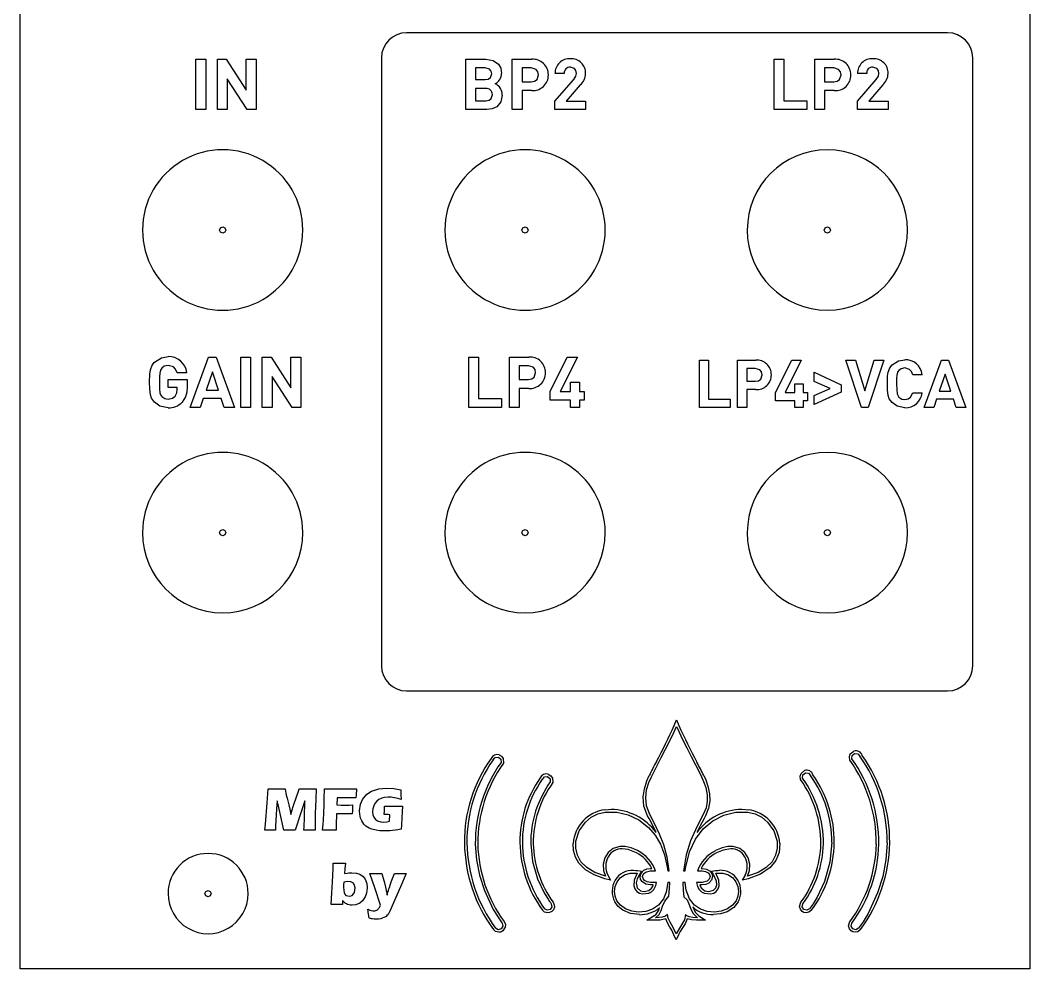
# Model space of a CAD drawing. Header units: inches. Extents: x 85 to 125, y -208 to -80.
# Drawn here: x 84.81 to 125.11, y -208.33 to -170.49 of the extents above; entities that cross this region are included whole.
import ezdxf

# ---------------------------------------------------------------- set-up
doc = ezdxf.new("R2010")
doc.units = ezdxf.units.IN
doc.header["$MEASUREMENT"] = 0

msp = doc.modelspace()

# ---------------------------------------------------------------- linework, layer by layer
at = {"color": 7, "linetype": 'Continuous'}
for p, q in [((84.806, -208.329), (84.806, -79.826)), ((125.107, -79.826), (125.107, -208.329)), ((121.828, -170.989), (100.224, -170.989)), ((91.821, -174.054), (91.821, -172.045)), ((91.821, -172.045), (92.213, -172.045)), ((92.213, -172.045), (92.213, -174.054)), ((92.682, -174.054), (92.682, -172.045)), ((92.682, -172.045), (93.032, -172.045)), ((93.032, -172.045), (93.828, -173.276)), ((93.828, -173.276), (93.828, -172.045)), ((93.828, -172.045), (94.22, -172.045)), ((94.22, -172.045), (94.22, -174.054)), ((99.224, -171.99), (99.224, -196.242)), ((102.591, -174.054), (102.591, -172.045)), ((102.591, -172.045), (103.398, -172.045)), ((104.449, -174.054), (104.449, -172.045)), ((104.449, -172.045), (105.228, -172.045)), ((114.901, -172.045), (115.294, -172.045)), ((114.901, -174.054), (114.901, -172.045)), ((115.294, -172.045), (115.294, -173.705)), ((116.524, -172.045), (117.303, -172.045)), ((116.524, -174.054), (116.524, -172.045)), ((122.828, -196.242), (122.828, -171.99)), ((103.367, -172.395), (102.984, -172.395)), ((102.984, -172.395), (102.984, -172.858)), ((105.208, -172.395), (104.841, -172.395)), ((104.841, -172.395), (104.841, -172.946)), ((117.283, -172.395), (116.916, -172.395)), ((116.916, -172.395), (116.916, -172.946)), ((93.87, -174.054), (93.074, -172.821)), ((93.074, -172.821), (93.074, -174.054)), ((102.984, -172.858), (103.367, -172.858)), ((106.521, -172.615), (106.154, -172.615)), ((106.154, -173.724), (106.905, -172.853)), ((118.596, -172.615), (118.229, -172.615)), ((118.229, -173.724), (118.98, -172.853)), ((103.393, -173.211), (102.984, -173.211)), ((102.984, -173.211), (102.984, -173.705)), ((104.841, -172.946), (105.208, -172.946)), ((107.161, -173.073), (106.6, -173.724)), ((116.916, -172.946), (117.283, -172.946)), ((119.237, -173.073), (118.675, -173.724)), ((105.228, -173.298), (104.841, -173.298)), ((104.841, -173.298), (104.841, -174.054)), ((117.303, -173.298), (116.916, -173.298)), ((116.916, -173.298), (116.916, -174.054)), ((92.213, -174.054), (91.821, -174.054)), ((93.074, -174.054), (92.682, -174.054)), ((94.22, -174.054), (93.87, -174.054)), ((103.432, -174.054), (102.591, -174.054)), ((102.984, -173.705), (103.393, -173.705)), ((104.841, -174.054), (104.449, -174.054)), ((106.154, -174.054), (106.154, -173.724)), ((107.376, -174.054), (106.154, -174.054)), ((106.6, -173.724), (107.376, -173.724)), ((107.376, -173.724), (107.376, -174.054)), ((116.204, -174.054), (114.901, -174.054)), ((115.294, -173.705), (116.204, -173.705)), ((116.204, -173.705), (116.204, -174.054)), ((116.916, -174.054), (116.524, -174.054)), ((118.229, -174.054), (118.229, -173.724)), ((119.451, -174.054), (118.229, -174.054)), ((118.675, -173.724), (119.451, -173.724)), ((119.451, -173.724), (119.451, -174.054)), ((91.586, -185.935), (92.317, -183.926)), ((92.317, -183.926), (92.624, -183.926)), ((92.624, -183.926), (93.358, -185.935)), ((93.607, -185.935), (93.607, -183.926)), ((93.607, -183.926), (93.999, -183.926)), ((93.999, -183.926), (93.999, -185.935)), ((94.468, -185.935), (94.468, -183.926)), ((94.468, -183.926), (94.818, -183.926)), ((94.818, -183.926), (95.613, -185.156)), ((95.613, -185.156), (95.613, -183.926)), ((95.613, -183.926), (96.006, -183.926)), ((96.006, -183.926), (96.006, -185.935)), ((102.708, -185.935), (102.708, -183.926)), ((102.708, -183.926), (103.101, -183.926)), ((103.101, -183.926), (103.101, -185.585)), ((104.332, -185.935), (104.332, -183.926)), ((104.332, -183.926), (105.111, -183.926)), ((105.958, -185.303), (106.646, -183.926)), ((107.047, -183.926), (106.359, -185.303)), ((106.646, -183.926), (107.047, -183.926)), ((111.916, -185.935), (111.916, -184.049)), ((111.916, -184.049), (112.285, -184.049)), ((112.285, -184.049), (112.285, -185.607)), ((113.438, -185.935), (113.438, -184.049)), ((113.438, -184.049), (114.169, -184.049)), ((114.962, -185.342), (115.609, -184.049)), ((115.985, -184.049), (115.339, -185.342)), ((115.609, -184.049), (115.985, -184.049)), ((118.384, -185.935), (117.762, -184.049)), ((117.762, -184.049), (118.144, -184.049)), ((118.144, -184.049), (118.522, -185.278)), ((118.522, -185.278), (118.901, -184.049)), ((119.286, -184.049), (118.66, -185.935)), ((118.901, -184.049), (119.286, -184.049)), ((120.89, -185.935), (121.577, -184.049)), ((121.577, -184.049), (121.865, -184.049)), ((121.865, -184.049), (122.554, -185.935)), ((91.463, -184.552), (91.068, -184.552)), ((92.48, -184.519), (92.226, -185.249)), ((92.726, -185.249), (92.48, -184.519)), ((105.091, -184.276), (104.724, -184.276)), ((104.724, -184.276), (104.724, -184.826)), ((114.15, -184.377), (113.806, -184.377)), ((113.806, -184.377), (113.806, -184.894)), ((116.5, -184.896), (116.5, -184.533)), ((116.5, -184.533), (117.576, -185.029)), ((90.707, -185.145), (90.707, -184.818)), ((90.707, -184.818), (91.466, -184.818)), ((91.466, -184.818), (91.466, -185.111)), ((95.656, -185.935), (94.86, -184.702)), ((94.86, -184.702), (94.86, -185.935)), ((104.724, -184.826), (105.091, -184.826)), ((106.779, -185.303), (106.779, -184.928)), ((106.779, -184.928), (107.131, -184.928)), ((107.131, -184.928), (107.131, -185.303)), ((113.806, -184.894), (114.15, -184.894)), ((117.138, -185.18), (116.5, -184.896)), ((120.81, -184.629), (120.436, -184.629)), ((121.73, -184.605), (121.492, -185.291)), ((121.96, -185.291), (121.73, -184.605)), ((91.077, -185.145), (90.707, -185.145)), ((91.077, -185.221), (91.077, -185.145)), ((92.226, -185.249), (92.726, -185.249)), ((105.111, -185.179), (104.724, -185.179)), ((104.724, -185.179), (104.724, -185.935)), ((105.958, -185.65), (105.958, -185.303)), ((106.359, -185.303), (106.779, -185.303)), ((107.131, -185.303), (107.315, -185.303)), ((107.315, -185.303), (107.315, -185.65)), ((114.169, -185.225), (113.806, -185.225)), ((113.806, -185.225), (113.806, -185.935)), ((114.962, -185.668), (114.962, -185.342)), ((115.339, -185.342), (115.733, -185.342)), ((115.733, -185.342), (115.733, -184.989)), ((115.733, -184.989), (116.065, -184.989)), ((116.065, -184.989), (116.065, -185.342)), ((116.065, -185.342), (116.237, -185.342)), ((116.237, -185.342), (116.237, -185.668)), ((116.5, -185.461), (117.138, -185.18)), ((117.576, -185.329), (116.5, -185.824)), ((117.576, -185.029), (117.576, -185.329)), ((120.436, -185.355), (120.81, -185.355)), ((121.492, -185.291), (121.96, -185.291)), ((92.116, -185.579), (91.995, -185.935)), ((92.83, -185.579), (92.116, -185.579)), ((92.949, -185.935), (92.83, -185.579)), ((103.101, -185.585), (104.012, -185.585)), ((104.012, -185.585), (104.012, -185.935)), ((106.779, -185.65), (105.958, -185.65)), ((106.779, -185.935), (106.779, -185.65)), ((107.315, -185.65), (107.131, -185.65)), ((107.131, -185.65), (107.131, -185.935)), ((112.285, -185.607), (113.14, -185.607)), ((113.14, -185.607), (113.14, -185.935)), ((115.733, -185.668), (114.962, -185.668)), ((115.733, -185.935), (115.733, -185.668)), ((116.237, -185.668), (116.065, -185.668)), ((116.065, -185.668), (116.065, -185.935)), ((116.5, -185.824), (116.5, -185.461)), ((121.389, -185.601), (121.275, -185.935)), ((122.058, -185.601), (121.389, -185.601)), ((122.171, -185.935), (122.058, -185.601)), ((91.995, -185.935), (91.586, -185.935)), ((93.358, -185.935), (92.949, -185.935)), ((93.999, -185.935), (93.607, -185.935)), ((94.86, -185.935), (94.468, -185.935)), ((96.006, -185.935), (95.656, -185.935)), ((104.012, -185.935), (102.708, -185.935)), ((104.724, -185.935), (104.332, -185.935)), ((107.131, -185.935), (106.779, -185.935)), ((113.14, -185.935), (111.916, -185.935)), ((113.806, -185.935), (113.438, -185.935)), ((116.065, -185.935), (115.733, -185.935)), ((118.66, -185.935), (118.384, -185.935)), ((121.275, -185.935), (120.89, -185.935)), ((122.554, -185.935), (122.171, -185.935)), ((100.224, -197.243), (121.828, -197.243)), ((110.913, -198.63), (111.006, -198.402)), ((111.006, -198.402), (111.099, -198.63)), ((94.669, -201.71), (94.706, -201.153)), ((96.948, -201.286), (96.948, -201.153)), ((94.595, -202.555), (94.669, -201.71)), ((95.069, -201.625), (95.038, -201.959)), ((95.186, -202.135), (95.099, -201.782)), ((96.165, -201.623), (96.006, -202.114)), ((97.458, -201.512), (97.447, -201.793)), ((97.447, -201.793), (97.622, -201.797)), ((97.622, -201.797), (97.817, -201.797)), ((97.935, -201.509), (97.698, -201.509)), ((98.02, -201.511), (97.935, -201.509)), ((98.104, -201.512), (98.02, -201.511)), ((98.209, -201.516), (98.104, -201.512)), ((95.038, -201.959), (94.998, -202.644)), ((95.334, -202.799), (95.186, -202.135)), ((96.006, -202.114), (95.779, -202.799)), ((97.427, -202.15), (97.415, -202.584)), ((99.336, -202.18), (99.345, -202.032)), ((99.465, -202.179), (99.336, -202.18)), ((99.544, -202.444), (99.558, -202.183)), ((109.907, -202.338), (109.846, -202.225)), ((112.161, -202.225), (112.102, -202.333)), ((94.565, -202.799), (94.595, -202.555)), ((94.998, -202.644), (94.994, -202.799)), ((97.415, -202.584), (97.414, -202.746)), ((97.414, -202.799), (97.154, -202.796)), ((97.414, -202.746), (97.414, -202.799)), ((109.966, -204.323), (110.022, -204.323)), ((111.987, -204.323), (112.025, -204.323)), ((98.956, -205.1), (98.761, -204.531)), ((99.62, -204.867), (99.75, -204.531)), ((100.219, -204.531), (99.986, -205.057)), ((108.257, -204.59), (108.364, -204.789)), ((109.454, -204.412), (109.604, -204.432)), ((109.604, -204.432), (109.526, -204.563)), ((109.966, -204.423), (110.17, -204.423)), ((110.652, -204.423), (110.717, -204.423)), ((111.282, -204.423), (111.356, -204.423)), ((111.838, -204.423), (112.024, -204.423)), ((112.404, -204.432), (112.555, -204.412)), ((112.482, -204.563), (112.404, -204.432)), ((113.644, -204.789), (113.752, -204.59)), ((99.182, -205.786), (98.956, -205.1)), ((99.542, -205.087), (99.62, -204.867)), ((99.986, -205.057), (99.566, -206.032)), ((108.364, -204.789), (108.145, -204.735)), ((110.211, -204.884), (109.966, -204.884)), ((110.078, -204.984), (109.966, -204.984)), ((110.735, -204.884), (110.658, -204.884)), ((111.35, -204.884), (111.261, -204.884)), ((112.024, -204.884), (111.798, -204.884)), ((112.025, -204.984), (111.93, -204.984)), ((113.864, -204.735), (113.644, -204.789)), ((99.449, -205.389), (99.474, -205.293)), ((97.675, -205.608), (97.671, -205.762)), ((109.822, -206.386), (110.109, -206.21)), ((111.9, -206.212), (112.167, -206.387)), ((110.203, -206.396), (109.822, -206.386)), ((112.167, -206.387), (111.804, -206.396)), ((110.992, -207.168), (110.904, -206.97)), ((111.086, -206.973), (110.992, -207.168)), ((125.107, -208.329), (84.806, -208.329))]:
    msp.add_line(p, q, dxfattribs=at)
at = {"color": 7, "linetype": 'Continuous', "flags": 128}
for points in [[(103.398, -172.045), (103.688, -172.095), (103.892, -172.236), (103.986, -172.402), (104.019, -172.61)], [(103.627, -172.627), (103.605, -172.522), (103.543, -172.445), (103.367, -172.395)], [(105.498, -172.672), (105.473, -172.548), (105.401, -172.456), (105.208, -172.395)], [(107.009, -172.61), (106.989, -172.497), (106.93, -172.413), (106.766, -172.358)], [(117.574, -172.672), (117.549, -172.548), (117.476, -172.456), (117.283, -172.395)], [(119.084, -172.61), (119.064, -172.497), (119.006, -172.413), (118.841, -172.358)], [(103.367, -172.858), (103.489, -172.837), (103.574, -172.779), (103.627, -172.627)], [(105.208, -172.946), (105.341, -172.921), (105.437, -172.852), (105.498, -172.672)], [(106.905, -172.853), (106.99, -172.72), (107.009, -172.61)], [(117.283, -172.946), (117.416, -172.921), (117.512, -172.852), (117.574, -172.672)], [(118.98, -172.853), (119.066, -172.72), (119.085, -172.61)], [(103.393, -173.705), (103.52, -173.68), (103.605, -173.614), (103.655, -173.456)], [(104.047, -173.476), (103.99, -173.75), (103.833, -173.939), (103.652, -174.025), (103.432, -174.054)], [(92.763, -178.858), (92.799, -178.77), (92.888, -178.733), (92.976, -178.77), (93.013, -178.858)], [(93.013, -178.858), (92.976, -178.947), (92.888, -178.983), (92.799, -178.947), (92.763, -178.858)], [(104.833, -178.858), (104.87, -178.77), (104.958, -178.733), (105.047, -178.77), (105.083, -178.858)], [(105.083, -178.858), (105.047, -178.947), (104.958, -178.983), (104.87, -178.947), (104.833, -178.858)], [(116.904, -178.858), (116.94, -178.77), (117.029, -178.733), (117.117, -178.77), (117.154, -178.858)], [(117.153, -178.858), (117.117, -178.947), (117.029, -178.983), (116.94, -178.947), (116.904, -178.858)], [(90.002, -184.431), (90.069, -184.252), (90.165, -184.129)], [(90.165, -184.129), (90.444, -183.952), (90.707, -183.909)], [(119.607, -184.24), (119.869, -184.073), (120.116, -184.033)], [(89.968, -184.93), (89.979, -184.611), (90.002, -184.431)], [(90.456, -184.366), (90.406, -184.447), (90.376, -184.565), (90.364, -184.711), (90.36, -184.93)], [(90.707, -184.259), (90.551, -184.293), (90.456, -184.366)], [(91.068, -184.552), (91.011, -184.412), (90.92, -184.316), (90.707, -184.259)], [(105.381, -184.552), (105.356, -184.428), (105.284, -184.336), (105.091, -184.276)], [(105.091, -184.826), (105.224, -184.801), (105.32, -184.732), (105.381, -184.552)], [(114.423, -184.637), (114.399, -184.52), (114.332, -184.434), (114.15, -184.377)], [(119.421, -184.992), (119.432, -184.692), (119.453, -184.523)], [(119.453, -184.523), (119.517, -184.354), (119.607, -184.24)], [(119.883, -184.459), (119.831, -184.535), (119.803, -184.649), (119.792, -184.788), (119.789, -184.992)], [(120.119, -184.362), (119.97, -184.392), (119.883, -184.459)], [(120.436, -184.629), (120.388, -184.507), (120.309, -184.419), (120.119, -184.362)], [(90.002, -185.43), (89.975, -185.19), (89.968, -184.93)], [(90.36, -184.93), (90.365, -185.195), (90.384, -185.355), (90.413, -185.435), (90.456, -185.498)], [(114.15, -184.894), (114.276, -184.871), (114.366, -184.806), (114.423, -184.637)], [(90.987, -185.489), (91.059, -185.355), (91.077, -185.221)], [(91.466, -185.111), (91.453, -185.331), (91.41, -185.507), (91.274, -185.723)], [(119.453, -185.461), (119.428, -185.235), (119.421, -184.992)], [(119.789, -184.992), (119.794, -185.239), (119.812, -185.391), (119.883, -185.524)], [(120.119, -185.622), (120.25, -185.599), (120.347, -185.531), (120.436, -185.355)], [(90.165, -185.732), (90.05, -185.572), (90.002, -185.43)], [(90.707, -185.952), (90.379, -185.883), (90.165, -185.732)], [(90.456, -185.498), (90.579, -185.582), (90.707, -185.602)], [(90.707, -185.602), (90.88, -185.567), (90.987, -185.489)], [(119.607, -185.744), (119.498, -185.594), (119.453, -185.461)], [(120.116, -185.951), (119.807, -185.886), (119.607, -185.744)], [(119.883, -185.524), (119.998, -185.604), (120.119, -185.622)], [(92.763, -190.929), (92.799, -190.84), (92.888, -190.804), (92.976, -190.84), (93.013, -190.929)], [(93.013, -190.929), (92.976, -191.017), (92.888, -191.054), (92.799, -191.017), (92.763, -190.929)], [(104.833, -190.929), (104.87, -190.84), (104.958, -190.804), (105.047, -190.84), (105.083, -190.929)], [(105.083, -190.929), (105.047, -191.017), (104.958, -191.054), (104.87, -191.017), (104.833, -190.929)], [(116.904, -190.929), (116.94, -190.84), (117.029, -190.804), (117.117, -190.84), (117.154, -190.929)], [(117.153, -190.929), (117.117, -191.017), (117.029, -191.054), (116.94, -191.017), (116.904, -190.929)], [(110.003, -200.666), (110.094, -200.484), (110.231, -200.22), (110.396, -199.904), (110.571, -199.563), (110.749, -199.214), (110.9, -198.904), (111.006, -198.668)], [(111.006, -198.668), (111.105, -198.891), (111.247, -199.183), (111.413, -199.515), (111.588, -199.856), (111.762, -200.192), (111.907, -200.473), (112.003, -200.666)], [(103.684, -199.997), (103.765, -199.9), (103.892, -199.889), (103.99, -199.971), (104, -200.097)], [(103.922, -199.793), (104.024, -199.853), (104.088, -199.947), (104.096, -200.128)], [(117.924, -200.008), (117.905, -199.873), (117.941, -199.758), (118.083, -199.646)], [(118.005, -199.95), (118.016, -199.823), (118.113, -199.741), (118.24, -199.752), (118.321, -199.849)], [(105.649, -200.772), (105.731, -200.675), (105.858, -200.664), (105.955, -200.745), (105.966, -200.872)], [(105.887, -200.568), (105.989, -200.628), (106.054, -200.722), (106.061, -200.902)], [(109.846, -202.225), (109.705, -201.841), (109.675, -201.476), (109.72, -201.148), (109.819, -200.833), (109.913, -200.622)], [(109.934, -202.178), (109.805, -201.832), (109.774, -201.501), (109.811, -201.197), (109.903, -200.893), (110.003, -200.666)], [(112.003, -200.666), (112.087, -200.853), (112.171, -201.098), (112.226, -201.388), (112.229, -201.64), (112.183, -201.905), (112.073, -202.178)], [(112.093, -200.622), (112.171, -200.794), (112.26, -201.044), (112.322, -201.354), (112.33, -201.629), (112.282, -201.922), (112.161, -202.225)], [(115.958, -200.783), (115.939, -200.648), (115.975, -200.533), (116.117, -200.42)], [(116.039, -200.725), (116.05, -200.598), (116.148, -200.516), (116.274, -200.527), (116.356, -200.624)], [(94.706, -201.153), (94.926, -201.155), (95.056, -201.155)], [(95.056, -201.155), (95.209, -201.154), (95.378, -201.153)], [(95.378, -201.153), (95.394, -201.253), (95.404, -201.31)], [(95.404, -201.31), (95.426, -201.402), (95.458, -201.52)], [(95.809, -201.545), (95.867, -201.388), (95.892, -201.317)], [(95.892, -201.317), (95.916, -201.239), (95.94, -201.153)], [(95.94, -201.153), (96.14, -201.155), (96.294, -201.155)], [(96.294, -201.155), (96.455, -201.154), (96.622, -201.153)], [(96.622, -201.153), (96.601, -201.572), (96.592, -201.851)], [(96.948, -201.153), (97.338, -201.155), (97.623, -201.155)], [(97.623, -201.155), (97.968, -201.154), (98.228, -201.153)], [(98.228, -201.153), (98.213, -201.403), (98.209, -201.516)], [(98.473, -201.576), (98.643, -201.368), (98.823, -201.244)], [(98.823, -201.244), (99.121, -201.145), (99.414, -201.122)], [(99.497, -201.481), (99.353, -201.493), (99.246, -201.519)], [(99.414, -201.122), (99.727, -201.141), (99.998, -201.185)], [(99.612, -201.487), (99.544, -201.482), (99.497, -201.481)], [(99.748, -201.505), (99.67, -201.493), (99.612, -201.487)], [(99.874, -201.533), (99.808, -201.517), (99.748, -201.505)], [(99.998, -201.185), (100.003, -201.395), (100.014, -201.577)], [(95.088, -201.731), (95.079, -201.683), (95.069, -201.625)], [(95.099, -201.782), (95.093, -201.756), (95.088, -201.731)], [(95.458, -201.52), (95.5, -201.682), (95.526, -201.79)], [(95.526, -201.79), (95.563, -201.968), (95.604, -202.18)], [(95.604, -202.18), (95.66, -201.985), (95.7, -201.855)], [(95.7, -201.855), (95.756, -201.69), (95.809, -201.545)], [(96.167, -201.76), (96.166, -201.693), (96.165, -201.623)], [(96.907, -202.406), (96.923, -202.108), (96.934, -201.802)], [(97.698, -201.509), (97.602, -201.51), (97.458, -201.512)], [(97.817, -201.797), (97.94, -201.796), (98.075, -201.793)], [(98.075, -201.793), (98.064, -202.017), (98.062, -202.15)], [(98.351, -202.03), (98.389, -201.767), (98.473, -201.576)], [(98.916, -201.824), (98.882, -201.951), (98.873, -202.056)], [(99.043, -201.636), (98.961, -201.734), (98.916, -201.824)], [(99.246, -201.519), (99.124, -201.574), (99.043, -201.636)], [(99.348, -201.963), (99.35, -201.901), (99.351, -201.839)], [(99.351, -201.839), (99.531, -201.841), (99.666, -201.841)], [(99.666, -201.841), (99.917, -201.841), (100.066, -201.839)], [(100.014, -201.577), (99.927, -201.549), (99.874, -201.533)], [(100.066, -201.839), (100.048, -202.067), (100.034, -202.307)], [(97.774, -202.144), (97.587, -202.146), (97.427, -202.15)], [(98.062, -202.15), (97.876, -202.145), (97.774, -202.144)], [(98.396, -202.318), (98.36, -202.159), (98.351, -202.03)], [(98.873, -202.056), (98.888, -202.186), (98.922, -202.277)], [(98.922, -202.277), (98.993, -202.371), (99.075, -202.425)], [(99.345, -202.032), (99.347, -201.998), (99.348, -201.963)], [(99.558, -202.183), (99.49, -202.18), (99.465, -202.179)], [(100.034, -202.307), (100.02, -202.599), (100.014, -202.764)], [(108.169, -204.638), (107.745, -204.491), (107.422, -204.295), (107.191, -204.06), (107.047, -203.797), (106.981, -203.519), (106.988, -203.236), (107.118, -202.828), (107.372, -202.474), (107.599, -202.287), (107.863, -202.153), (108.157, -202.082)], [(108.146, -201.983), (108.283, -201.971), (108.392, -201.968)], [(108.157, -202.082), (108.62, -202.081), (109.073, -202.183), (109.5, -202.387), (109.885, -202.689), (110.146, -202.994), (110.363, -203.359), (110.528, -203.781), (110.633, -204.259)], [(110.717, -204.423), (110.632, -203.872), (110.497, -203.385), (110.332, -202.959), (110.124, -202.531), (109.934, -202.178)], [(112.073, -202.178), (111.827, -202.639), (111.565, -203.227), (111.391, -203.782), (111.282, -204.423)], [(111.375, -204.259), (111.519, -203.66), (111.757, -203.153), (112.073, -202.74), (112.45, -202.424), (112.893, -202.198), (113.366, -202.083), (113.851, -202.082)], [(113.617, -201.968), (113.755, -201.973), (113.863, -201.983)], [(113.851, -202.082), (114.146, -202.153), (114.41, -202.287), (114.636, -202.474), (114.89, -202.828), (115.02, -203.236), (115.027, -203.519), (114.962, -203.797), (114.817, -204.06), (114.586, -204.295), (114.263, -204.491), (113.84, -204.638)], [(96.576, -202.637), (96.577, -202.71), (96.579, -202.799)], [(96.872, -202.799), (96.895, -202.555), (96.907, -202.406)], [(98.525, -202.557), (98.444, -202.432), (98.396, -202.318)], [(98.733, -202.718), (98.606, -202.638), (98.525, -202.557)], [(99.075, -202.425), (99.2, -202.466), (99.309, -202.475)], [(99.309, -202.475), (99.435, -202.466), (99.544, -202.444)], [(110.19, -202.889), (110.028, -202.564), (109.907, -202.338)], [(112.102, -202.333), (111.946, -202.625), (111.816, -202.892)], [(94.782, -202.796), (94.683, -202.797), (94.565, -202.799)], [(94.994, -202.799), (94.846, -202.797), (94.782, -202.796)], [(95.563, -202.796), (95.455, -202.797), (95.334, -202.799)], [(95.779, -202.799), (95.634, -202.797), (95.563, -202.796)], [(96.356, -202.796), (96.239, -202.797), (96.128, -202.799)], [(96.579, -202.799), (96.43, -202.797), (96.356, -202.796)], [(97.154, -202.796), (97.051, -202.797), (96.872, -202.799)], [(99.016, -202.803), (98.849, -202.764), (98.733, -202.718)], [(99.338, -202.83), (99.156, -202.822), (99.016, -202.803)], [(99.565, -202.821), (99.431, -202.828), (99.338, -202.83)], [(99.784, -202.8), (99.671, -202.812), (99.565, -202.821)], [(100.014, -202.764), (99.874, -202.788), (99.784, -202.8)], [(102.971, -203.354), (103.02, -203.978), (103.143, -204.599), (103.336, -205.206), (103.691, -205.964), (103.882, -206.275), (103.921, -206.335), (103.962, -206.393), (104.003, -206.451), (104.045, -206.509), (104.076, -206.632), (104.011, -206.741), (103.887, -206.772), (103.778, -206.707)], [(105.184, -203.345), (105.262, -204.054), (105.462, -204.747), (105.732, -205.321), (105.876, -205.557), (105.906, -205.602), (105.937, -205.646), (105.968, -205.69), (106, -205.734), (106.031, -205.857), (105.965, -205.966), (105.842, -205.997), (105.733, -205.932)], [(108.145, -204.735), (107.715, -204.587), (107.368, -204.378), (107.108, -204.116), (106.97, -203.877), (106.892, -203.612), (106.878, -203.325)], [(109.452, -203.617), (109.188, -203.504), (108.95, -203.45), (108.739, -203.45), (108.476, -203.532), (108.278, -203.693), (108.146, -203.909), (108.082, -204.154), (108.089, -204.405), (108.169, -204.638)], [(113.84, -204.638), (113.919, -204.405), (113.926, -204.154), (113.863, -203.909), (113.731, -203.693), (113.532, -203.532), (113.269, -203.45), (113.058, -203.45), (112.821, -203.504), (112.556, -203.617)], [(115.13, -203.325), (115.101, -203.687), (114.971, -204.011), (114.744, -204.29), (114.361, -204.554), (113.864, -204.735)], [(117.201, -203.296), (117.121, -204.077), (116.906, -204.843), (116.613, -205.477), (116.455, -205.737), (116.422, -205.787), (116.388, -205.836), (116.354, -205.884), (116.319, -205.932), (116.21, -205.997), (116.086, -205.966), (116.021, -205.857), (116.052, -205.734)], [(119.414, -203.304), (119.365, -203.977), (119.236, -204.648), (119.032, -205.302), (118.653, -206.12), (118.449, -206.456), (118.415, -206.507), (118.38, -206.558), (118.345, -206.608), (118.31, -206.658), (118.273, -206.707), (118.164, -206.772), (118.041, -206.741), (117.976, -206.632), (118.007, -206.509)], [(109.406, -203.706), (109.076, -203.575), (108.84, -203.544)], [(113.168, -203.544), (112.864, -203.595), (112.602, -203.706)], [(97.298, -204.116), (97.449, -204.118), (97.56, -204.119)], [(97.56, -204.119), (97.692, -204.118), (97.794, -204.116)], [(97.794, -204.116), (97.769, -204.339), (97.756, -204.53)], [(109.548, -204.653), (109.589, -204.509), (109.698, -204.398), (109.82, -204.343), (109.966, -204.323)], [(110.633, -204.259), (110.644, -204.35), (110.652, -204.423)], [(111.356, -204.423), (111.366, -204.331), (111.375, -204.259)], [(112.025, -204.323), (112.207, -204.355), (112.347, -204.441), (112.417, -204.538), (112.442, -204.653)], [(97.756, -204.53), (97.863, -204.513), (97.925, -204.506)], [(97.925, -204.506), (97.99, -204.501), (98.042, -204.5)], [(98.042, -204.5), (98.233, -204.518), (98.359, -204.558)], [(98.359, -204.558), (98.492, -204.649), (98.574, -204.755)], [(98.761, -204.531), (98.929, -204.533), (99.013, -204.534)], [(99.013, -204.534), (99.127, -204.533), (99.244, -204.531)], [(99.244, -204.531), (99.282, -204.677), (99.329, -204.852)], [(99.75, -204.531), (99.896, -204.533), (99.978, -204.534)], [(99.978, -204.534), (100.087, -204.533), (100.219, -204.531)], [(108.627, -205.612), (108.559, -205.438), (108.535, -205.246), (108.559, -205.048), (108.631, -204.861), (108.754, -204.7), (108.928, -204.578), (109.156, -204.51), (109.44, -204.511)], [(109.288, -204.401), (109.379, -204.405), (109.454, -204.412)], [(109.44, -204.511), (109.316, -204.792), (109.298, -205.015), (109.339, -205.144), (109.417, -205.242), (109.521, -205.308), (109.642, -205.342), (109.894, -205.316), (110.005, -205.256), (110.094, -205.165)], [(109.526, -204.563), (109.438, -204.742), (109.397, -204.901), (109.43, -205.102)], [(109.966, -204.984), (109.784, -204.952), (109.644, -204.866), (109.573, -204.769), (109.548, -204.653)], [(109.648, -204.653), (109.679, -204.554), (109.763, -204.476), (109.966, -204.423)], [(109.966, -204.884), (109.829, -204.861), (109.722, -204.801), (109.668, -204.733), (109.648, -204.653)], [(111.914, -205.165), (112.003, -205.256), (112.114, -205.316), (112.367, -205.342), (112.488, -205.308), (112.592, -205.242), (112.669, -205.144), (112.711, -205.015), (112.692, -204.792), (112.568, -204.511)], [(112.024, -204.423), (112.162, -204.445), (112.269, -204.506), (112.323, -204.574), (112.343, -204.653)], [(112.343, -204.653), (112.312, -204.753), (112.228, -204.831), (112.024, -204.884)], [(112.442, -204.653), (112.402, -204.797), (112.293, -204.908), (112.17, -204.964), (112.025, -204.984)], [(112.579, -205.102), (112.614, -204.982), (112.6, -204.836), (112.482, -204.563)], [(112.555, -204.412), (112.65, -204.403), (112.72, -204.401)], [(112.568, -204.511), (112.852, -204.51), (113.08, -204.578), (113.255, -204.7), (113.377, -204.861), (113.449, -205.048), (113.473, -205.246), (113.45, -205.438), (113.381, -205.612)], [(97.214, -205.762), (97.249, -205.297), (97.273, -204.877)], [(98.105, -204.919), (98.009, -204.857), (97.889, -204.843), (97.722, -204.868)], [(98.574, -204.755), (98.64, -204.93), (98.656, -205.094)], [(98.656, -205.094), (98.632, -205.308), (98.578, -205.462)], [(99.329, -204.852), (99.388, -205.076), (99.419, -205.209)], [(99.502, -205.205), (99.522, -205.144), (99.542, -205.087)], [(109.43, -205.102), (109.562, -205.217), (109.716, -205.247)], [(109.716, -205.247), (109.906, -205.2), (110.012, -205.108)], [(110.012, -205.108), (110.053, -205.04), (110.078, -204.984)], [(110.094, -205.165), (110.175, -205.013), (110.211, -204.884)], [(110.658, -204.884), (110.593, -205.275), (110.484, -205.543)], [(110.698, -205.434), (110.727, -205.12), (110.735, -204.884)], [(111.261, -204.884), (111.272, -205.2), (111.297, -205.459)], [(111.524, -205.543), (111.394, -205.195), (111.35, -204.884)], [(111.798, -204.884), (111.848, -205.047), (111.914, -205.165)], [(111.93, -204.984), (111.963, -205.055), (111.996, -205.108)], [(111.996, -205.108), (112.139, -205.218), (112.293, -205.247)], [(112.293, -205.247), (112.481, -205.199), (112.579, -205.102)], [(92.181, -205.329), (92.218, -205.241), (92.306, -205.204), (92.395, -205.241), (92.431, -205.329)], [(92.431, -205.329), (92.395, -205.418), (92.306, -205.454), (92.218, -205.418), (92.181, -205.329)], [(97.733, -205.293), (97.767, -205.359), (97.809, -205.399)], [(97.809, -205.399), (97.952, -205.438), (98.062, -205.399)], [(98.062, -205.399), (98.115, -205.343), (98.144, -205.283)], [(98.578, -205.462), (98.474, -205.624), (98.368, -205.712)], [(99.419, -205.209), (99.436, -205.3), (99.449, -205.389)], [(99.474, -205.293), (99.489, -205.247), (99.502, -205.205)], [(110.161, -206.296), (110.308, -206.163), (110.392, -206.005), (110.451, -205.833), (110.537, -205.626), (110.698, -205.434)], [(111.297, -205.459), (111.424, -205.584), (111.501, -205.741), (111.562, -205.913), (111.662, -206.116), (111.845, -206.296)], [(97.454, -205.76), (97.344, -205.76), (97.214, -205.762)], [(97.671, -205.762), (97.539, -205.76), (97.455, -205.76)], [(97.75, -205.686), (97.71, -205.647), (97.675, -205.608)], [(97.831, -205.741), (97.781, -205.711), (97.75, -205.686)], [(97.938, -205.78), (97.875, -205.761), (97.831, -205.741)], [(98.062, -205.793), (97.991, -205.789), (97.938, -205.78)], [(98.368, -205.712), (98.207, -205.778), (98.062, -205.793)], [(99.065, -205.976), (99.092, -205.951), (99.115, -205.923)], [(99.115, -205.923), (99.142, -205.885), (99.156, -205.86)], [(99.156, -205.86), (99.171, -205.824), (99.182, -205.786)], [(106.13, -205.872), (106.088, -205.98), (106.025, -206.047)], [(106.08, -205.674), (106.127, -205.78), (106.13, -205.872)], [(109.53, -206.17), (109.173, -206.124), (108.863, -205.994), (108.67, -205.843), (108.537, -205.656)], [(110.484, -205.543), (110.289, -205.79), (110.047, -205.955), (109.774, -206.046), (109.491, -206.069), (109.215, -206.031), (108.967, -205.938), (108.765, -205.796), (108.627, -205.612)], [(113.381, -205.612), (113.244, -205.796), (113.041, -205.938), (112.793, -206.031), (112.518, -206.069), (112.234, -206.046), (111.962, -205.955), (111.719, -205.79), (111.524, -205.543)], [(111.65, -205.863), (111.754, -206.073), (111.9, -206.212)], [(113.468, -205.661), (113.29, -205.89), (113.02, -206.059), (112.762, -206.141), (112.478, -206.17)], [(116.027, -206.047), (115.95, -205.957), (115.92, -205.847), (115.972, -205.674)], [(98.735, -206.313), (98.7, -206.059), (98.684, -205.955)], [(98.684, -205.955), (98.764, -205.988), (98.819, -206.005)], [(98.835, -206.333), (98.785, -206.324), (98.735, -206.313)], [(98.819, -206.005), (98.879, -206.015), (98.919, -206.018)], [(98.935, -206.344), (98.873, -206.338), (98.835, -206.333)], [(98.919, -206.018), (98.968, -206.014), (99.003, -206.006)], [(99.034, -206.349), (98.984, -206.348), (98.935, -206.344)], [(99.003, -206.006), (99.042, -205.99), (99.065, -205.976)], [(99.196, -206.333), (99.106, -206.346), (99.034, -206.349)], [(99.328, -206.289), (99.257, -206.316), (99.196, -206.333)], [(99.411, -206.238), (99.366, -206.269), (99.328, -206.289)], [(99.488, -206.162), (99.446, -206.208), (99.412, -206.238)], [(99.566, -206.032), (99.521, -206.114), (99.488, -206.162)], [(105.866, -206.099), (105.734, -206.064), (105.653, -205.992)], [(106.025, -206.047), (105.94, -206.089), (105.866, -206.099)], [(110.644, -206.17), (110.564, -206.233), (110.436, -206.275), (110.161, -206.296)], [(110.575, -206.337), (110.358, -206.388), (110.203, -206.396)], [(110.74, -206.663), (110.636, -206.475), (110.575, -206.337)], [(110.995, -206.929), (110.87, -206.686), (110.745, -206.467), (110.672, -206.311), (110.644, -206.17)], [(111.362, -206.17), (111.317, -206.373), (111.206, -206.574), (110.995, -206.929)], [(111.435, -206.339), (111.345, -206.537), (111.25, -206.691)], [(111.845, -206.296), (111.662, -206.289), (111.51, -206.259), (111.42, -206.221), (111.362, -206.17)], [(111.804, -206.396), (111.604, -206.382), (111.435, -206.339)], [(116.185, -206.099), (116.092, -206.082), (116.027, -206.047)], [(116.399, -205.992), (116.292, -206.077), (116.185, -206.099)], [(104.125, -206.449), (104.173, -206.557), (104.17, -206.671), (104.07, -206.821)], [(110.904, -206.97), (110.815, -206.793), (110.74, -206.663)], [(111.25, -206.691), (111.156, -206.842), (111.086, -206.973)], [(117.981, -206.821), (117.905, -206.732), (117.874, -206.622), (117.926, -206.449)], [(103.912, -206.874), (103.779, -206.839), (103.698, -206.767)], [(104.07, -206.821), (103.986, -206.864), (103.912, -206.874)], [(118.14, -206.874), (118.047, -206.857), (117.981, -206.821)], [(118.354, -206.767), (118.246, -206.852), (118.14, -206.874)]]:
    msp.add_lwpolyline(points, dxfattribs=at)
at = {"color": 7, "linetype": 'Continuous'}
for centre, radius, start, end in [((100.226, -171.991), 1.002, 90.0933, 179.9175), ((121.826, -171.991), 1.002, 0.0726, 89.9222), ((105.268, -172.666), 0.622, 359.4646, 93.7357), ((106.731, -172.604), 0.577, 86.5233, 181.1062), ((106.808, -172.595), 0.568, 358.2524, 94.1927), ((117.344, -172.666), 0.622, 359.4855, 93.7916), ((118.806, -172.604), 0.577, 86.5258, 181.1002), ((118.883, -172.595), 0.569, 358.2532, 94.1982), ((106.753, -172.591), 0.233, 86.651, 186.0226), ((118.828, -172.591), 0.233, 86.6589, 186.0229), ((103.554, -172.613), 0.465, 297.7893, 0.4281), ((105.266, -172.675), 0.624, 266.4846, 0.2861), ((106.749, -172.6), 0.628, 311.0966, 358.8112), ((117.342, -172.675), 0.625, 266.4309, 0.2693), ((118.822, -172.599), 0.629, 311.2445, 358.7923), ((103.416, -173.449), 0.239, 358.3246, 95.5638), ((103.577, -173.454), 0.471, 357.346, 65.6727), ((92.888, -178.858), 3.2, 359.9969, 180.0031), ((104.958, -178.858), 3.2, 359.9998, 180.0002), ((117.029, -178.858), 3.2, 0.002, 179.998), ((92.888, -178.859), 3.2, 179.9961, 0.0039), ((104.958, -178.858), 3.2, 179.9991, 0.0009), ((117.028, -178.858), 3.2, 180.0011, 359.9989), ((90.738, -184.639), 0.73, 6.7757, 92.4409), ((105.151, -184.547), 0.622, 359.4887, 93.7456), ((114.207, -184.632), 0.585, 359.5457, 93.7517), ((120.142, -184.704), 0.672, 6.4241, 92.2569), ((105.149, -184.556), 0.625, 266.504, 0.3008), ((114.205, -184.639), 0.587, 266.5062, 0.2416), ((120.142, -185.279), 0.672, 267.8161, 353.5122), ((90.733, -185.199), 0.754, 267.9989, 315.8643), ((92.888, -190.929), 3.2, 359.9955, 180.0045), ((104.958, -190.929), 3.2, 359.9984, 180.0016), ((117.029, -190.929), 3.2, 0.0006, 179.9994), ((92.888, -190.929), 3.2, 180.0017, 359.9983), ((104.958, -190.929), 3.2, 180.0049, 359.9951), ((117.028, -190.929), 3.2, 180.0069, 359.9931), ((100.226, -196.241), 1.002, 180.0748, 269.9161), ((121.826, -196.241), 1.002, 270.0681, 359.9299), ((88.768, -188.494), 24.354, 331.6513, 335.4049), ((136.106, -187.147), 27.518, 204.6637, 208.0342), ((103.841, -200.038), 0.258, 71.586, 157.3122), ((118.163, -199.899), 0.266, 17.4024, 107.5974), ((113.526, -203.266), 5.888, 359.6285, 35.473), ((113.609, -203.249), 5.906, 359.4479, 35.4966), ((108.259, -203.263), 5.722, 144.4776, 180.4284), ((108.274, -203.268), 5.637, 144.5281, 180.3708), ((108.521, -203.318), 5.55, 144.5311, 180.3697), ((108.571, -203.325), 5.5, 144.4507, 180.2802), ((133.81, -212.531), 26.7, 152.1521, 153.5124), ((85.851, -213.688), 29.315, 26.467, 27.6556), ((113.295, -203.311), 5.686, 359.5887, 35.5146), ((113.281, -203.316), 5.8, 359.6258, 35.4736), ((105.806, -200.812), 0.258, 71.5621, 157.3825), ((116.198, -200.674), 0.266, 17.4209, 107.5849), ((112.642, -203.268), 4.559, 359.6588, 35.4422), ((112.727, -203.25), 4.574, 359.4076, 35.4838), ((109.146, -203.266), 4.396, 144.4939, 180.3991), ((109.159, -203.27), 4.309, 144.5597, 180.3363), ((109.404, -203.319), 4.22, 144.5589, 180.3408), ((109.45, -203.326), 4.166, 144.4353, 180.2382), ((112.412, -203.313), 4.355, 359.6041, 35.5008), ((112.396, -203.318), 4.472, 359.6562, 35.4432), ((76.654, -201.022), 20.295, 357.7975, 359.2559), ((75.084, -201.428), 21.085, 357.6779, 359.0958), ((133.962, -202.986), 37.387, 178.2605, 179.4656), ((84.412, -201.984), 11.745, 356.0205, 358.5446), ((108.339, -203.435), 1.465, 97.5836, 175.712), ((108.354, -204.259), 2.291, 36.7446, 89.06), ((113.652, -204.255), 2.287, 90.8815, 143.4077), ((113.669, -203.435), 1.465, 4.295, 82.4113), ((108.558, -203.213), 6.021, 180.8872, 216.1789), ((108.564, -203.21), 5.927, 180.9139, 216.156), ((108.508, -203.228), 5.439, 181.3059, 216.3114), ((109.447, -203.224), 4.696, 180.8875, 216.1074), ((109.453, -203.222), 4.603, 180.9164, 216.0743), ((109.394, -203.241), 4.112, 181.4176, 216.2813), ((112.659, -203.242), 4.11, 323.7136, 358.5926), ((112.652, -203.239), 4.217, 323.729, 358.569), ((112.615, -203.227), 4.686, 323.8529, 359.1501), ((113.543, -203.228), 5.44, 323.6884, 358.6925), ((113.537, -203.226), 5.545, 323.7031, 358.6833), ((113.495, -203.212), 6.02, 323.8121, 359.1111), ((92.306, -205.329), 1.6, 0.0029, 179.9971), ((108.94, -204.248), 0.764, 148.9898, 206.6183), ((108.825, -204.17), 0.626, 88.6712, 149.7109), ((108.777, -204.95), 1.393, 26.7309, 63.1703), ((108.789, -204.931), 1.472, 20.2055, 63.2037), ((113.209, -204.922), 1.459, 116.5967, 159.9906), ((113.248, -204.966), 1.416, 117.1291, 152.9714), ((113.185, -204.166), 0.623, 30.149, 91.4894), ((113.062, -204.248), 0.769, 333.6006, 30.8394), ((79.777, -203.914), 17.523, 356.849, 359.339), ((109.253, -205.219), 0.818, 87.593, 148.8187), ((112.759, -205.21), 0.81, 30.8125, 92.7316), ((99.44, -205.035), 1.726, 174.4545, 188.5872), ((97.787, -205.138), 0.386, 337.8686, 34.5892), ((109.325, -205.241), 0.891, 149.9646, 207.7793), ((112.686, -205.24), 0.888, 331.7279, 30.0589), ((92.306, -205.329), 1.6, 179.9965, 0.0035), ((109.558, -204.975), 1.196, 268.6602, 309.9727), ((109.831, -205.787), 0.506, 303.2499, 348.1784), ((112.455, -204.964), 1.206, 228.1929, 271.1019)]:
    msp.add_arc(centre, radius, start, end, dxfattribs=at)

doc.saveas('drawing.dxf')
